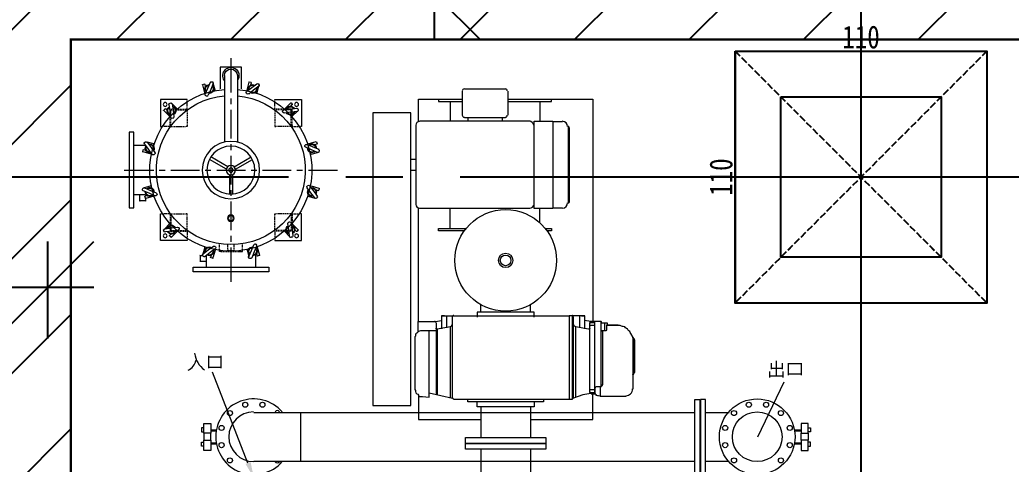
# Model space of a CAD drawing. Extents: x -18489 to 195597, y -1599 to 112111.
# Drawn here: x -15485.4 to -15052.6, y 7457.1 to 7651.1 of the extents above; entities that cross this region are included whole.
import ezdxf

# ---------------------------------------------------------------- set-up
doc = ezdxf.new("R2010")
doc.units = 0
doc.header["$LTSCALE"] = 100
doc.linetypes.add('X-CUB3-L10$0$COL-CEN-LIN', pattern=[3.25, 2.5, -0.25, 0.25, -0.25])
doc.linetypes.add('X-CUB3-L10$0$HIDDEN', pattern=[0.4, 0.3, -0.1])
for name, color, linetype in [('188K-SM-03-F10-MECH-EQ-Y2257103$0$H-DIM', 55, 'Continuous'), ('188K-SM-03-F10-MECH-EQ-Y2257103$0$Micron CUP L10 CDA EQU$0$M MOVE-IN AREA', 8, 'Continuous'), ('188K-SM-03-F10-MECH-EQ-Y2257103$0$Micron CUP L10 CDA EQU$0$M-PHASE1 AREA', 252, 'Continuous'), ('X-CUB3-L10$0$CCL', 8, 'X-CUB3-L10$0$COL-CEN-LIN'), ('X-CUB3-L10$0$COL', 8, 'Continuous'), ('X-CUB3-L10$0$COL-S', 8, 'Continuous')]:
    doc.layers.add(name, color=color, linetype=linetype)
doc.styles.add('188K-SM-03-F10-MECH-EQ-Y2257103$0$H-ST', font='ROMANS.shx', dxfattribs={"bigfont": 'chineset.shx'})
doc.styles.add('X-CUB3-L10$0$DIM', font='', dxfattribs={"width": 0.8})
doc.styles.get('X-CUB3-L10$0$DIM').set_extended_font_data('MingLiU')
doc.dimstyles.new('188K-SM-03-F10-MECH-EQ-Y2257103$0$H-DIM-1-400', dxfattribs={"dimscale": 400, "dimtxt": 1, "dimasz": 1, "dimexe": 0.5, "dimexo": 0.5, "dimgap": 0.5, "dimtad": 1, "dimdec": 0, "dimdsep": 46, "dimtxsty": '188K-SM-03-F10-MECH-EQ-Y2257103$0$H-ST', "dimblk1": '188K-SM-03-F10-MECH-EQ-Y2257103$0$_Oblique', "dimblk2": '188K-SM-03-F10-MECH-EQ-Y2257103$0$_Oblique', "dimsah": 1, "dimcen": 0.09, "dimdle": 0.5, "dimclrd": 256, "dimclre": 256, "dimclrt": 256, "dimadec": 0, "dimazin": 0, "dimtfac": 1, "dimtdec": 0, "dimtmove": 2, "dimatfit": 0, "dimfxl": 0.5, "dimtolj": 1, "dimtzin": 0, "dimlwd": -1, "dimlwe": -1, "dimarcsym": 0})
doc.dimstyles.new('X-CUB3-L10$0$JJP_005_defpoint', dxfattribs={"dimtxt": 20, "dimasz": 0.5, "dimexe": 0.5, "dimexo": 0.5, "dimgap": 0.5, "dimtad": 1, "dimdsep": 46, "dimtxsty": 'X-CUB3-L10$0$DIM', "dimblk": 'X-CUB3-L10$0$_None', "dimcen": 10, "dimclrd": 256, "dimclre": 256, "dimclrt": 256, "dimadec": 0, "dimazin": 0, "dimtfac": 1, "dimtix": 1, "dimtmove": 2, "dimatfit": 3, "dimldrblk": 'X-CUB3-L10$0$_None', "dimfxl": 0.5, "dimtolj": 1, "dimtzin": 0, "dimarcsym": 0})

# ---------------------------------------------------------------- blocks, each defined once
blk = doc.blocks.new('*D439')
at = {"layer": 'DefPoints', "lineweight": -2, "transparency": 16777216}
blk.add_line((0, 0), (110, 0), dxfattribs=at)
at = {"layer": 'DefPoints', "color": 0, "transparency": 16777216}
for p in [(0, 0), (110, 0), (110, 0)]:
    blk.add_point(p, dxfattribs=at)
at = {"layer": 'DefPoints', "transparency": 16777216, "insert": (55, 6.07), "char_height": 10, "attachment_point": 5, "style": 'X-CUB3-L10$0$DIM'}
blk.add_mtext('\\A1;110', dxfattribs=at)
blk = doc.blocks.new('X-CUB3-L10$0$_None')
blk = doc.blocks.new('*D440')
at = {"layer": 'DefPoints', "lineweight": -2, "transparency": 16777216}
blk.add_line((0, 0), (0, -110), dxfattribs=at)
at = {"layer": 'DefPoints', "color": 0, "transparency": 16777216}
for p in [(0, 0), (0, -110), (0, -110)]:
    blk.add_point(p, dxfattribs=at)
at = {"layer": 'DefPoints', "transparency": 16777216, "insert": (-6.07, -55), "char_height": 10, "attachment_point": 5, "rotation": 90, "style": 'X-CUB3-L10$0$DIM'}
blk.add_mtext('\\A1;110', dxfattribs=at)
blk = doc.blocks.new('188K-SM-03-F10-MECH-EQ-Y2257103$0$矽品二林中科一期-設備-空調$0$ZIN280AH(OD1400TL2135) 外型圖-Model')
at = {"color": 0, "lineweight": 13}
for points in [[(3022, 9497), (3022, 9391.6)], [(3032.1, 9507.2), (3210.5, 9507.2)], [(3220.6, 9497), (3220.6, 9391.6)], [(2831.5, 9363.3), (2831.5, 9462.6), (3022, 9462.6)], [(2918.6, 9462.6), (2918.6, 9452.4), (3022, 9452.4)], [(2969.3, 9452.4), (2969.3, 9365.3)], [(3220.6, 9452.4), (3411.1, 9452.4), (3411.1, 9462.6)], [(3220.6, 9462.6), (3591.5, 9462.6), (3591.5, 8491.7)], [(3360.5, 9452.4), (3360.5, 9365.3)], [(3317.9, 9365.3), (2835.5, 9365.3)], [(3032.1, 9381.5), (3210.5, 9381.5)], [(3046.3, 9381.5), (3046.3, 9365.3)], [(3196.3, 9381.5), (3196.3, 9365.3)], [(3459.8, 9363.3), (3417.2, 9363.3)], [(3486.1, 9341), (3484.1, 9341), (3484.1, 9010.6)], [(3488.2, 9338.9), (3488.2, 9010.6)], [(2819.3, 9199.1), (2797, 9199.1)], [(2819.3, 9150.4), (2797, 9150.4)], [(3486.1, 9008.6), (3484.1, 9008.6)], [(2831.5, 8491.7), (2831.5, 8986.3)], [(3315.9, 8984.2), (2835.5, 8984.2)], [(2969.3, 8897.1), (2969.3, 8984.2)], [(3360.5, 8923.4), (3360.5, 8984.2)], [(3459.8, 8986.3), (3417.2, 8986.3)], [(3032.1, 8887), (2918.6, 8887), (2918.6, 8897.1), (3040.2, 8897.1)], [(3384.8, 8897.1), (3411.1, 8897.1), (3411.1, 8887), (3392.9, 8887)], [(3336.2, 8510), (3336.2, 8532.3), (3086.9, 8532.3), (3086.9, 8510)], [(3103.1, 8532.3), (3103.1, 8562.7)], [(3319.9, 8532.3), (3319.9, 8562.7)], [(2908.5, 8451.2), (2845.7, 8451.2), (2839.6, 8451.2), (2835.5, 8449.2), (2831.5, 8447.1), (2827.4, 8445.1), (2823.4, 8441.1), (2819.3, 8437), (2817.3, 8432.9), (2817.3, 8426.9), (2815.3, 8424.8), (2815.3, 8420.8), (2815.3, 8197.8), (2815.3, 8195.8), (2815.3, 8193.8), (2817.3, 8189.7), (2817.3, 8185.7), (2819.3, 8179.6), (2823.4, 8175.5), (2827.4, 8173.5), (2831.5, 8169.5), (2831.5, 8167.4), (2831.5, 8165.4), (2833.5, 8165.4), (2835.5, 8165.4), (2835.5, 8163.4), (2837.6, 8163.4), (2839.6, 8163.4), (2843.6, 8163.4), (2845.7, 8163.4), (2847.7, 8163.4), (2878.1, 8161.3), (2878.1, 8175.5), (2878.1, 8179.6), (2979.4, 8157.3), (2979.4, 8512)], [(2829.4, 8445.1), (2829.4, 8491.7), (2847.7, 8491.7), (2874, 8491.7), (2888.2, 8491.7), (2902.4, 8491.7)], [(2904.4, 8491.7), (2930.8, 8495.8), (2930.8, 8459.3)], [(2908.5, 8485.6), (2908.5, 8481.6), (2908.5, 8465.4)], [(2945, 8516), (2930.8, 8516), (2953.1, 8516), (2953.1, 8463.3)], [(2930.8, 8516), (2930.8, 8495.8)], [(2953.1, 8516), (2985.5, 8516), (3032.1, 8516), (3488.2, 8516), (3488.2, 8151.2), (3032.1, 8151.2), (2985.5, 8151.2)], [(3542.9, 8516), (3557.1, 8516), (3534.8, 8516), (3502.4, 8516), (3502.4, 8151.2), (3488.2, 8151.2)], [(3502.4, 8516), (3488.2, 8516)], [(3583.4, 8177.6), (3549, 8171.5), (3508.4, 8157.3), (3508.4, 8512)], [(3534.8, 8463.3), (3534.8, 8516)], [(3583.4, 8491.7), (3555.1, 8495.8), (3555.1, 8459.3)], [(3557.1, 8495.8), (3557.1, 8516)], [(3585.5, 8179.6), (3585.5, 8175.5), (3599.6, 8175.5), (3599.6, 8179.6), (3585.5, 8179.6), (3583.4, 8179.6), (3581.4, 8179.6), (3581.4, 8181.6), (3579.4, 8183.6), (3579.4, 8185.7), (3579.4, 8465.4), (3579.4, 8481.6), (3579.4, 8483.6), (3581.4, 8485.6), (3581.4, 8487.7), (3583.4, 8487.7), (3585.5, 8487.7), (3599.6, 8487.7), (3599.6, 8491.7), (3585.5, 8491.7), (3585.5, 8487.7)], [(3579.4, 8481.6), (3579.4, 8485.6)], [(3630, 8485.6), (3644.2, 8485.6), (3654.4, 8485.6), (3654.4, 8475.5)], [(3644.2, 8451.2), (3644.2, 8485.6)], [(2878.1, 8179.6), (2878.1, 8451.2)], [(2908.5, 8471.5), (2908.5, 8173.5)], [(2971.3, 8159.3), (2971.3, 8467.4), (2912.5, 8457.3), (2912.5, 8171.5)], [(3599.6, 8473.5), (3585.5, 8473.5), (3583.4, 8473.5), (3581.4, 8473.5), (3579.4, 8471.5)], [(3628, 8451.2), (3632.1, 8451.2), (3634.1, 8451.2), (3634.1, 8445.1), (3634.1, 8216.1), (3632.1, 8212), (3632.1, 8210), (3630, 8208), (3628, 8205.9), (3628, 8208)], [(3769.9, 8268.8), (3767.9, 8268.8), (3767.9, 8266.7), (3767.9, 8410.6), (3767.9, 8266.7), (3767.9, 8420.8), (3767.9, 8266.7), (3767.9, 8420.8), (3767.9, 8266.7), (3767.9, 8420.8), (3757.7, 8439), (3755.7, 8443.1), (3753.7, 8447.1), (3749.6, 8451.2), (3745.6, 8455.2), (3743.5, 8459.3), (3739.5, 8461.3), (3735.4, 8463.3), (3731.4, 8467.4), (3725.3, 8469.4), (3721.3, 8469.4), (3717.2, 8471.5), (3711.1, 8473.5), (3707.1, 8473.5), (3703, 8473.5), (3703, 8475.5), (3654.4, 8475.5), (3652.3, 8475.5), (3652.3, 8473.5), (3652.3, 8455.2), (3652.3, 8453.2), (3650.3, 8453.2), (3650.3, 8451.2), (3648.3, 8451.2), (3644.2, 8451.2), (3642.2, 8451.2), (3632.1, 8451.2)], [(3703, 8473.5), (3652.3, 8473.5)], [(3767.9, 8394.4), (3767.9, 8266.7), (3767.9, 8414.7), (3767.9, 8412.7), (3767.9, 8266.7)], [(3769.9, 8410.6), (3769.9, 8418.8), (3771.9, 8418.8), (3771.9, 8410.6)], [(3776, 8268.8), (3776, 8410.6)], [(1915.3, 8287), (1915.3, 8291.1), (1915.3, 8315.4), (1915.3, 8341.7)], [(1915.3, 8337.7), (1939.7, 8337.7), (1964, 8337.7), (1966, 8337.7)], [(1968, 8341.7), (1968, 8315.4), (1968, 8291.1), (1968, 8287)], [(4394.2, 8252.6), (4394.2, 8270.8), (4394.2, 8295.1), (4394.2, 8319.4)], [(1966, 8291.1), (1941.7, 8291.1), (1917.4, 8291.1)], [(2085.6, 7873.5), (1931.6, 8270.8)], [(4365.8, 8246.5), (4365.8, 8248.5), (4365.8, 8272.8)], [(4371.9, 8283), (4371.9, 8285), (4371.9, 8309.3)], [(4371.9, 8287), (4398.2, 8287), (4418.5, 8287)], [(4418.5, 8309.3), (4418.5, 8285), (4418.5, 8283)], [(4422.5, 8272.8), (4422.5, 8248.5), (4422.5, 8246.5)], [(4446.9, 8256.6), (4446.9, 8260.7), (4446.9, 8285), (4446.9, 8309.3)], [(4446.9, 8307.3), (4473.2, 8307.3), (4497.5, 8307.3), (4499.6, 8307.3)], [(4501.6, 8309.3), (4501.6, 8285), (4501.6, 8260.7), (4501.6, 8256.6)], [(3767.9, 8195.8), (3767.9, 8199.9), (3767.9, 8256.6), (3767.9, 8262.7), (3767.9, 8266.7), (3767.9, 8268.8), (3769.9, 8268.8), (3776, 8268.8), (3769.9, 8268.8), (3769.9, 8260.7), (3771.9, 8260.7), (3771.9, 8268.8)], [(3769.9, 8268.8), (3769.9, 8268.8)], [(4426.6, 8226.2), (4311.1, 7987)], [(4422.5, 8252.6), (4416.5, 8252.6), (4390.1, 8252.6), (4365.8, 8252.6)], [(4499.6, 8260.7), (4475.2, 8260.7), (4448.9, 8260.7)], [(3579.4, 8195.8), (3581.4, 8193.8), (3583.4, 8193.8), (3585.5, 8193.8), (3599.6, 8193.8)], [(3579.4, 8181.6), (3579.4, 8185.7)], [(3624, 8205.9), (3624, 8208)], [(3628, 8205.9), (3624, 8205.9), (3624, 8199.9), (3624, 8165.4), (3737.5, 8165.4)], [(2831.5, 8169.5), (2831.5, 8064.1), (3103.1, 8064.1)], [(3376.7, 8151.2), (3376.7, 8141.1), (3046.3, 8141.1), (3046.3, 8151.2)], [(3336.2, 8141.1), (3336.2, 8118.8), (3086.9, 8118.8), (3086.9, 8141.1)], [(3319.9, 8064.1), (3591.5, 8064.1), (3591.5, 8175.5)], [(3605.7, 8173.5), (3605.7, 8171.5)], [(3103.1, 8118.8), (3103.1, 7985)], [(3319.9, 8118.8), (3319.9, 7985)], [(2112, 8094.5), (2316.7, 8094.5), (4037.4, 8094.5)], [(2316.7, 7879.6), (2316.7, 8094.5)], [(4084.1, 8094.5), (4187.4, 8094.5)], [(1893.1, 8027.6), (1882.9, 8027.6), (1882.9, 8009.3), (1893.1, 8009.3)], [(1893.1, 8003.3), (1893.1, 8045.8), (1923.5, 8045.8), (1923.5, 8003.3)], [(4532, 8003.3), (4532, 8045.8), (4501.6, 8045.8), (4501.6, 8003.3)], [(4532, 8027.6), (4542.1, 8027.6), (4542.1, 8009.3), (4532, 8009.3)], [(1923.5, 7972.9), (1923.5, 7928.3), (1893.1, 7928.3), (1893.1, 7972.9)], [(4501.6, 7972.9), (4501.6, 7928.3), (4532, 7928.3), (4532, 7972.9)], [(1893.1, 7946.5), (1882.9, 7946.5), (1882.9, 7964.7), (1893.1, 7964.7)], [(3386.8, 7956.6), (3036.2, 7956.6)], [(3386.8, 7956.6), (3386.8, 7934.3), (3036.2, 7934.3), (3036.2, 7956.6)], [(3103.1, 7934.3), (3103.1, 7751.9)], [(3319.9, 7934.3), (3319.9, 7751.9)], [(4532, 7946.5), (4542.1, 7946.5), (4542.1, 7964.7), (4532, 7964.7)], [(4037.4, 7879.6), (2112, 7879.6)], [(4187.4, 7879.6), (4084.1, 7879.6)]]:
    blk.add_lwpolyline(points, dxfattribs=at)
for points in [[(2797, 9401.8), (2630.8, 9401.8), (2630.8, 8124.9), (2797, 8124.9)], [(3336.2, 9365.3), (3417.2, 9365.3), (3417.2, 8984.2), (3336.2, 8984.2)], [(3601.7, 8175.5), (3601.7, 8197.8), (3601.7, 8201.9), (3603.7, 8203.9), (3603.7, 8205.9), (3605.7, 8205.9), (3607.7, 8208), (3624, 8208), (3628, 8208), (3628, 8491.7), (3599.6, 8491.7), (3599.6, 8175.5)], [(3767.9, 8412.7), (3767.9, 8410.6), (3769.9, 8410.6), (3776, 8410.6), (3769.9, 8410.6), (3767.9, 8410.6)], [(4059.7, 7822.9), (4037.4, 7822.9), (4037.4, 8151.2), (4059.7, 8151.2)], [(4061.8, 7822.9), (4084.1, 7822.9), (4084.1, 8151.2), (4061.8, 8151.2)], [(1923.5, 8017.4), (1949.8, 8017.4)], [(1923.5, 8013.4), (1947.8, 8013.4)], [(4501.6, 8017.4), (4475.2, 8017.4)], [(4501.6, 8013.4), (4475.2, 8013.4)], [(1923.5, 8003.3), (1893.1, 8003.3), (1893.1, 7972.9), (1923.5, 7972.9)], [(3036.2, 7985), (3386.8, 7985), (3386.8, 7958.7), (3036.2, 7958.7)], [(4501.6, 8003.3), (4532, 8003.3), (4532, 7972.9), (4501.6, 7972.9)], [(1923.5, 7960.7), (1947.8, 7960.7)], [(1949.8, 7956.6), (1923.5, 7956.6)], [(4501.6, 7960.7), (4475.2, 7960.7)], [(4475.2, 7956.6), (4501.6, 7956.6)]]:
    blk.add_lwpolyline(points, close=True, dxfattribs=at)
for points in [[(2834.8, 9365.2, 0.36473), (2819.3, 9349.1), (2819.3, 9000.5)], [(3579.4, 8462.3, -0.467466), (3573.3, 8457.3), (3516.5, 8467.4), (3516.5, 8159.3)]]:
    blk.add_lwpolyline(points, format="xyb", dxfattribs=at)
for centre, radius in [((3211.5, 8758.2), 221.9), ((3211.5, 8758.2), 31.4), ((3211.5, 8758.2), 23.3), ((2074.5, 8127.9), 11.1), ((2149.4, 8127.9), 11.1), ((4310, 7988.1), 165.2), ((4273.6, 8127.9), 11.1), ((4348.6, 8127.9), 11.1), ((2007.6, 8091.4), 11.1), ((4208.7, 8091.4), 11.1), ((4310, 7988.1), 108.4), ((4413.4, 8091.4), 11.1), ((1971.1, 8026.6), 11.1), ((4170.2, 8026.6), 11.1), ((4451.9, 8026.6), 11.1), ((1971.1, 7951.6), 11.1), ((4170.2, 7951.6), 11.1), ((4451.9, 7951.6), 11.1), ((2007.6, 7884.7), 11.1), ((4208.7, 7884.7), 11.1), ((4413.4, 7884.7), 11.1)]:
    blk.add_circle(centre, radius, dxfattribs=at)
for centre, radius, start, end in [((3031.1, 9498), 9.12, 89.9989, 180.0011), ((3209.5, 9498), 9.12, 0.0038, 90.0024), ((3031.1, 9392.6), 9.12, 179.9989, 270.0011), ((3209.5, 9392.6), 9.12, 269.9989, 0.0011), ((3314.9, 9346), 19.3, 9.6648, 90.0699), ((3458.8, 9342), 23.3, 0.0036, 90.0013), ((3485.1, 9339.9), 3.04, 359.9911, 90.0089), ((3458.8, 9009.6), 23.3, 270.0013, 359.9987), ((3485.1, 9011.6), 3.04, 269.9911, 0.0089), ((2836.5, 9003.5), 17.2, 185.5388, 264.053), ((3316.9, 9005.5), 19.3, 269.922, 350.3444), ((2901.4, 8486.7), 5.07, 359.9957, 90.0043), ((2984.5, 8513), 5.07, 89.9957, 180.0043), ((3501.3, 8513), 5.07, 359.9957, 90.0043), ((3584.4, 8486.7), 5.07, 89.9957, 180.0043), ((3627, 8488.7), 3.04, 359.9911, 90.0089), ((2911.5, 8462.3), 5.07, 180.0057, 280.2237), ((2968.3, 8478.5), 9.12, 280.2287, 0), ((3517.6, 8478.5), 9.12, 180, 259.7713), ((3768.9, 8421.8), 3.04, 179.9911, 270.0089), ((1798.8, 8334.6), 61.8, 294.4889, 347.6507), ((1956.9, 8365), 104.4, 186.5753, 234.585), ((3768.9, 8259.7), 3.04, 89.9969, 180.0031), ((3584.4, 8182.6), 5.07, 179.9992, 270.0008), ((3736.5, 8196.8), 29.4, 269.9997, 0.0003), ((2110.9, 7988.1), 165.2, 40.946, 319.0318), ((2984.5, 8158.3), 5.07, 179.9992, 270.0008), ((3501.3, 8158.3), 5.07, 269.9992, 0.0008), ((3600.7, 8174.5), 3.04, 359.9983, 90.0109), ((3620.9, 8198.8), 31.4, 237.2987, 272.2651), ((2110.9, 7988.1), 108.4, 90, 270), ((2214.3, 8091.4), 11.1, 29.3619, 150.6422), ((2214.3, 7884.7), 11.1, 209.356, 330.644)]:
    blk.add_arc(centre, radius, start, end, dxfattribs=at)
at = {"color": 0}
blk.add_solid([(2097.8, 7877.6), (2112, 7808.7), (2075.5, 7869.5)], dxfattribs=at)
blk = doc.blocks.new('188K-SM-03-F10-MECH-EQ-Y2257103$0$A$C9b321b2a')
at = {"color": 0, "lineweight": 13}
for points in [[(0, 338), (0, 465.7)], [(-124.1, 372.2), (-124.1, 372.2)], [(-123.2, 374), (-123.2, 374)], [(-121.4, 375.8), (-122.3, 374)], [(-114.2, 337.1), (-122.3, 366.8)], [(-121.4, 365.9), (-98.9, 348.8), (-77.3, 332.6)], [(-68.3, 343.4), (-90.8, 360.5), (-113.3, 376.7)], [(-86.3, 371.3), (-89, 381.2)], [(-80, 384.8), (-88.1, 383)], [(69.2, 349.7), (77.3, 378.5)], [(78.2, 346.1), (70.1, 347.9)], [(77.3, 377.6), (88.1, 351.5), (99.8, 326.3)], [(79.1, 383.9), (79.1, 383.9)], [(80, 384.8), (80, 384.8)], [(82.7, 385.7), (80.9, 384.8)], [(112.4, 331.7), (101.6, 356.9), (90.8, 383)], [(114.2, 337.1), (124.1, 372.2)], [(-303, 191.5), (-307.5, 191.5), (-307.5, 307.5), (-191.5, 307.5), (-191.5, 303)], [(-69.2, 333.5), (-67.4, 335.3)], [(0, 287.7), (0, 312.8)], [(107, 322.7), (108.8, 323.6)], [(303, 191.5), (307.5, 191.5), (307.5, 307.5), (190.6, 307.5), (190.6, 303)], [(-293.1, 265.2), (-293.1, 262.5)], [(-293.1, 262.5), (-293.1, 262.5)], [(-293.1, 259.8), (-293.1, 260.7)], [(-261.6, 293.1), (-267.9, 287.7)], [(-260.7, 278.7), (-267.9, 285.9)], [(-264.3, 267), (-267, 267), (-267, 264.3)], [(-267, 261.6), (-267, 256.2)], [(-263.4, 259.8), (-263.4, 257.1)], [(-256.2, 267), (-261.6, 267)], [(-234.6, 267.9), (-260.7, 293.1)], [(-257.1, 263.4), (-259.8, 263.4)], [(-249, 263.4), (-254.4, 263.4)], [(-249, 267), (-253.5, 267)], [(-241.8, 267), (-246.3, 267)], [(-241.8, 263.4), (-246.3, 263.4)], [(-233.7, 267), (-239.1, 267)], [(-233.7, 263.4), (-239.1, 263.4)], [(-226.5, 263.4), (-231.9, 263.4)], [(-226.5, 267), (-231, 267)], [(-218.5, 267), (-223.8, 267)], [(-219.4, 263.4), (-223.8, 263.4)], [(-211.3, 267), (-216.7, 267)], [(-211.3, 263.4), (-216.7, 263.4)], [(-204.1, 263.4), (-209.5, 263.4)], [(-204.1, 267), (-208.6, 267)], [(-196, 267), (-201.4, 267)], [(-196.9, 263.4), (-201.4, 263.4)], [(-194.2, 267), (-191.5, 267), (-191.5, 263.4), (-194.2, 263.4)], [(-191.5, 295.8), (-191.5, 301.2)], [(-191.5, 288.6), (-191.5, 293.1)], [(-191.5, 280.5), (-191.5, 285.9)], [(-191.5, 273.3), (-191.5, 278.7)], [(-191.5, 267), (-191.5, 270.6)], [(-191.5, 263.4), (-191.5, 258.9)], [(0, 137.5), (0, 262.5)], [(190.6, 295.8), (190.6, 301.2)], [(190.6, 288.6), (190.6, 293.1)], [(190.6, 280.5), (190.6, 285.9)], [(190.6, 273.3), (190.6, 278.7)], [(190.6, 267), (190.6, 270.6)], [(194.2, 267), (190.6, 267), (190.6, 263.4), (194.2, 263.4)], [(190.6, 263.4), (190.6, 258.9)], [(196, 267), (201.4, 267)], [(196.9, 263.4), (201.4, 263.4)], [(204.1, 267), (208.6, 267)], [(204.1, 263.4), (209.5, 263.4)], [(211.3, 267), (216.7, 267)], [(211.3, 263.4), (216.7, 263.4)], [(218.5, 267), (223.8, 267)], [(219.4, 263.4), (223.8, 263.4)], [(226.5, 267), (231, 267)], [(226.5, 263.4), (231.9, 263.4)], [(233.7, 267), (239.1, 267)], [(233.7, 263.4), (239.1, 263.4)], [(234.6, 267.9), (256.2, 289.5)], [(240, 260.7), (234.6, 266.1)], [(240.9, 267), (246.3, 267)], [(241.8, 263.4), (246.3, 263.4)], [(256.2, 288.6), (252.6, 260.7), (249, 232.8)], [(249, 267), (253.5, 267)], [(249, 263.4), (254.4, 263.4)], [(256.2, 267), (261.6, 267)], [(256.2, 263.4), (259.8, 263.4)], [(259.8, 293.1), (259.8, 293.1)], [(261.6, 293.1), (261.6, 293.1)], [(264.3, 293.1), (262.5, 293.1)], [(263.4, 231), (266.1, 258.9), (269.7, 286.8)], [(263.4, 267), (266.1, 267), (266.1, 264.3)], [(263.4, 259.8), (263.4, 257.1)], [(266.1, 261.6), (266.1, 256.2)], [(267.9, 234.6), (293.1, 260.7)], [(278.7, 260.7), (285.9, 267.9)], [(293.1, 262.5), (287.7, 267.9)], [(-267.9, 234.6), (-289.5, 256.2)], [(-267, 254.4), (-267, 249)], [(-267, 246.3), (-267, 241.8)], [(-267, 239.1), (-267, 233.7)], [(-267, 231), (-267, 226.5)], [(-267, 223.8), (-267, 219.4)], [(-267, 216.7), (-267, 211.3)], [(-260.7, 240.9), (-266.1, 234.6)], [(-263.4, 254.4), (-263.4, 249)], [(-263.4, 246.3), (-263.4, 241.8)], [(-263.4, 239.1), (-263.4, 234.6)], [(-263.4, 231.9), (-263.4, 226.5)], [(-263.4, 223.8), (-263.4, 219.4)], [(-263.4, 216.7), (-263.4, 212.2)], [(-191.5, 256.2), (-191.5, 250.8)], [(-191.5, 248.1), (-191.5, 243.6)], [(-191.5, 240.9), (-191.5, 236.4)], [(-191.5, 233.7), (-191.5, 228.3)], [(-191.5, 225.6), (-191.5, 221.2)], [(-191.5, 218.5), (-191.5, 213.1)], [(190.6, 256.2), (190.6, 250.8)], [(190.6, 248.1), (190.6, 243.6)], [(190.6, 240.9), (190.6, 236.4)], [(190.6, 233.7), (190.6, 228.3)], [(190.6, 225.6), (190.6, 221.2)], [(190.6, 218.5), (190.6, 213.1)], [(263.4, 254.4), (263.4, 249)], [(263.4, 246.3), (263.4, 241.8)], [(263.4, 239.1), (263.4, 234.6)], [(263.4, 231.9), (263.4, 226.5)], [(263.4, 223.8), (263.4, 219.4)], [(263.4, 216.7), (263.4, 212.2)], [(266.1, 254.4), (266.1, 249)], [(266.1, 246.3), (266.1, 241.8)], [(266.1, 239.1), (266.1, 233.7)], [(266.1, 231), (266.1, 226.5)], [(266.1, 223.8), (266.1, 219.4)], [(266.1, 216.7), (266.1, 211.3)], [(-295.8, 191.5), (-300.3, 191.5)], [(-288.6, 191.5), (-293.1, 191.5)], [(-280.5, 191.5), (-285.9, 191.5)], [(-273.3, 191.5), (-277.8, 191.5)], [(-267, 191.5), (-270.6, 191.5)], [(-267, 208.6), (-267, 204.1)], [(-267, 201.4), (-267, 196.9)], [(-267, 194.2), (-267, 191.5), (-263.4, 191.5), (-258, 191.5)], [(-263.4, 209.5), (-263.4, 204.1)], [(-263.4, 201.4), (-263.4, 196.9)], [(-263.4, 194.2), (-263.4, 191.5)], [(-256.2, 191.5), (-250.8, 191.5)], [(-248.1, 191.5), (-243.6, 191.5)], [(-240.9, 191.5), (-235.5, 191.5)], [(-233.7, 191.5), (-228.3, 191.5)], [(-225.6, 191.5), (-221.2, 191.5)], [(-218.5, 191.5), (-213.1, 191.5)], [(-211.3, 191.5), (-205.9, 191.5)], [(-203.2, 191.5), (-198.7, 191.5)], [(-196, 191.5), (-191.5, 191.5), (-191.5, 196)], [(-191.5, 211.3), (-191.5, 205.9)], [(-191.5, 203.2), (-191.5, 198.7)], [(190.6, 211.3), (190.6, 205.9)], [(190.6, 203.2), (190.6, 198.7)], [(196, 191.5), (190.6, 191.5), (190.6, 196)], [(203.2, 191.5), (198.7, 191.5)], [(210.4, 191.5), (205.9, 191.5)], [(218.5, 191.5), (213.1, 191.5)], [(225.6, 191.5), (221.2, 191.5)], [(232.8, 191.5), (228.3, 191.5)], [(240.9, 191.5), (235.5, 191.5)], [(248.1, 191.5), (243.6, 191.5)], [(256.2, 191.5), (250.8, 191.5)], [(263.4, 191.5), (258, 191.5)], [(263.4, 209.5), (263.4, 204.1)], [(263.4, 201.4), (263.4, 196.9)], [(266.1, 194.2), (266.1, 191.5), (263.4, 191.5), (263.4, 194.2)], [(266.1, 208.6), (266.1, 204.1)], [(266.1, 201.4), (266.1, 196.9)], [(266.1, 191.5), (270.6, 191.5)], [(273.3, 191.5), (277.8, 191.5)], [(280.5, 191.5), (285.9, 191.5)], [(287.7, 191.5), (293.1, 191.5)], [(295.8, 191.5), (300.3, 191.5)], [(-423.4, 107.9), (-373.1, 107.9)], [(-331.7, 112.4), (-356.9, 101.6), (-383, 90.8)], [(-377.6, 78.2), (-351.5, 89), (-326.3, 99.8)], [(-373.1, 123.2), (-375.8, 115.1)], [(-365, 111.5), (-374.9, 114.2)], [(-322.7, 107), (-323.6, 109.7)], [(0, 88.1), (0, 112.4)], [(4.5, 19.8), (46.7, 94.4)], [(14.4, 13.5), (57.5, 88.1)], [(365.9, 121.4), (348.8, 98.9), (331.7, 77.3)], [(338, 105.2), (336.2, 113.3)], [(337.1, 114.2), (365.9, 122.3)], [(343.4, 68.3), (359.6, 90.8), (376.7, 113.3)], [(371.3, 86.3), (381.2, 89)], [(373.1, 123.2), (373.1, 123.2)], [(375.8, 121.4), (374, 123.2)], [(-385.7, 82.7), (-384.8, 80.9), (-384.8, 80)], [(-383.9, 79.1), (-383.9, 79.1)], [(-349.7, 70.1), (-378.5, 77.3)], [(-355.1, 46.7), (-355.1, 50.3), (-352.4, 50.3)], [(-355.1, 38.7), (-355.1, 44.1)], [(-350.6, 50.3), (-345.2, 50.3)], [(-342.5, 50.3), (-338, 50.3)], [(-335.3, 50.3), (-329.9, 50.3)], [(-328.1, 50.3), (-325.4, 50.3)], [(0, -62), (0, 62.9)], [(333.5, 69.2), (335.3, 67.4)], [(348.8, 70.1), (383.9, 79.1)], [(354.2, 46.7), (448.6, 46.7), (448.6, -46.7), (354.2, -46.7)], [(-338, 0), (-488.2, 0)], [(-355.1, 31.5), (-355.1, 36.9)], [(-355.1, 24.3), (-355.1, 28.8)], [(-355.1, 16.2), (-355.1, 21.6)], [(-355.1, 9), (-355.1, 13.5)], [(-355.1, 1.8), (-355.1, 6.3)], [(-350.6, 9), (-350.6, 14.4), (-346.1, 14.4)], [(-350.6, 1.8), (-350.6, 6.3)], [(-343.4, 14.4), (-338.9, 14.4)], [(-336.2, 14.4), (-330.8, 14.4)], [(-329, 14.4), (-324.5, 14.4)], [(-287.7, 0), (-312.8, 0)], [(-137.5, 0), (-262.5, 0)], [(-87.2, 0), (-112.4, 0)], [(-18.9, 6.3), (-105.2, 6.3)], [(62, 0), (-62.9, 0)], [(112.4, 0), (87.2, 0)], [(412.6, 28.8), (121.4, 28.8)], [(262.5, 0), (137.5, 0)], [(312.8, 0), (287.7, 0)], [(488.2, 0), (338, 0)], [(-355.1, -6.3), (-355.1, -0.9)], [(-355.1, -13.5), (-355.1, -9)], [(-355.1, -20.7), (-355.1, -16.2)], [(-355.1, -28.8), (-355.1, -23.4)], [(-355.1, -36), (-355.1, -31.5)], [(-355.1, -44.1), (-355.1, -38.7)], [(-350.6, -6.3), (-350.6, -0.9)], [(-350.6, -9), (-350.6, -13.5), (-346.1, -13.5)], [(-343.4, -13.5), (-338.9, -13.5)], [(-336.2, -13.5), (-330.8, -13.5)], [(-329, -13.5), (-324.5, -13.5)], [(-18.9, -6.3), (-105.2, -6.3)], [(4.5, -19.8), (46.7, -93.5)], [(14.4, -13.5), (57.5, -88.1)], [(412.6, -27.9), (121.4, -27.9)], [(-384.8, -80), (-383, -88.1)], [(-349.7, -69.2), (-383.9, -79.1)], [(-371.3, -86.3), (-381.2, -89)], [(-343.4, -68.3), (-360.5, -90.8), (-376.7, -113.3)], [(-365.9, -121.4), (-348.8, -98.9), (-332.6, -76.4)], [(-355.1, -45.8), (-355.1, -49.4), (-352.4, -49.4)], [(-350.6, -49.4), (-345.2, -49.4)], [(-342.5, -49.4), (-338, -49.4)], [(-335.3, -49.4), (-329.9, -49.4)], [(-333.5, -68.3), (-335.3, -67.4)], [(-328.1, -49.4), (-325.4, -49.4)], [(377.6, -77.3), (351.5, -88.1), (326.3, -99.8)], [(384.8, -80), (384.8, -80)], [(-373.1, -107.9), (-423.4, -107.9)], [(-398.3, -133.9), (-398.3, -107.9)], [(-375.8, -121.4), (-374, -122.3)], [(-373.1, -122.3), (-373.1, -123.2)], [(-373.1, -133.9), (-373.1, -125.9)], [(-371.3, -123.2), (-372.2, -123.2)], [(-337.1, -114.2), (-366.8, -122.3)], [(-338.9, -105.2), (-336.2, -113.3)], [(0, -112.4), (0, -87.2)], [(322.7, -107), (323.6, -108.8)], [(331.7, -112.4), (356.9, -101.6), (383, -89.9)], [(337.1, -114.2), (372.2, -123.2)], [(365, -110.6), (374.9, -113.3)], [(-374, -134.8), (-396.5, -134.8)], [(0, -262.5), (0, -137.5)], [(-303, -190.6), (-307.5, -190.6), (-307.5, -307.5), (-191.5, -307.5), (-191.5, -303)], [(-295.8, -190.6), (-300.3, -190.6)], [(-288.6, -190.6), (-293.1, -190.6)], [(-280.5, -190.6), (-285.9, -190.6)], [(-273.3, -190.6), (-277.8, -190.6)], [(-267, -190.6), (-270.6, -190.6)], [(-267, -193.3), (-267, -190.6), (-263.4, -190.6), (-258, -190.6)], [(-267, -201.4), (-267, -196)], [(-267, -208.6), (-267, -204.1)], [(-267, -215.8), (-267, -211.3)], [(-263.4, -194.2), (-263.4, -190.6)], [(-263.4, -201.4), (-263.4, -196.9)], [(-263.4, -208.6), (-263.4, -204.1)], [(-263.4, -216.7), (-263.4, -211.3)], [(-256.2, -190.6), (-250.8, -190.6)], [(-248.1, -190.6), (-243.6, -190.6)], [(-240.9, -190.6), (-235.5, -190.6)], [(-233.7, -190.6), (-228.3, -190.6)], [(-225.6, -190.6), (-221.2, -190.6)], [(-218.5, -190.6), (-213.1, -190.6)], [(-211.3, -190.6), (-205.9, -190.6)], [(-203.2, -190.6), (-198.7, -190.6)], [(-196, -190.6), (-191.5, -190.6), (-191.5, -196)], [(-191.5, -203.2), (-191.5, -197.8)], [(-191.5, -210.4), (-191.5, -205.9)], [(-191.5, -218.5), (-191.5, -213.1)], [(196, -190.6), (190.6, -190.6), (190.6, -196)], [(303, -190.6), (307.5, -190.6), (307.5, -307.5), (190.6, -307.5), (190.6, -303)], [(190.6, -203.2), (190.6, -197.8)], [(190.6, -210.4), (190.6, -205.9)], [(190.6, -218.5), (190.6, -213.1)], [(203.2, -190.6), (198.7, -190.6)], [(210.4, -190.6), (205.9, -190.6)], [(218.5, -190.6), (213.1, -190.6)], [(225.6, -190.6), (221.2, -190.6)], [(232.8, -190.6), (228.3, -190.6)], [(240.9, -190.6), (235.5, -190.6)], [(248.1, -190.6), (243.6, -190.6)], [(256.2, -190.6), (250.8, -190.6)], [(266.1, -193.3), (266.1, -190.6), (263.4, -190.6), (258, -190.6)], [(263.4, -194.2), (263.4, -190.6)], [(263.4, -201.4), (263.4, -196.9)], [(263.4, -208.6), (263.4, -204.1)], [(263.4, -216.7), (263.4, -211.3)], [(266.1, -190.6), (270.6, -190.6)], [(266.1, -201.4), (266.1, -196)], [(266.1, -208.6), (266.1, -204.1)], [(266.1, -215.8), (266.1, -211.3)], [(273.3, -190.6), (277.8, -190.6)], [(280.5, -190.6), (285.9, -190.6)], [(287.7, -190.6), (293.1, -190.6)], [(295.8, -190.6), (300.3, -190.6)], [(-267.9, -234.6), (-293.1, -259.8)], [(-263.4, -226.5), (-263.4, -231), (-266.1, -258.9), (-269.7, -285.9)], [(-267, -223.8), (-267, -218.5)], [(-267, -231), (-267, -226.5)], [(-267, -239.1), (-267, -233.7)], [(-267, -246.3), (-267, -240.9)], [(-267, -253.5), (-267, -249)], [(-267, -261.6), (-267, -256.2)], [(-263.4, -223.8), (-263.4, -219.4)], [(-263.4, -239.1), (-263.4, -233.7)], [(-263.4, -246.3), (-263.4, -241.8)], [(-263.4, -253.5), (-263.4, -249)], [(-263.4, -259.8), (-263.4, -256.2)], [(-254.4, -225.6), (-256.2, -225.6)], [(-191.5, -225.6), (-191.5, -220.3)], [(-191.5, -232.8), (-191.5, -228.3)], [(-191.5, -240.9), (-191.5, -235.5)], [(-191.5, -248.1), (-191.5, -243.6)], [(-191.5, -255.3), (-191.5, -250.8)], [(-191.5, -262.5), (-191.5, -258)], [(190.6, -225.6), (190.6, -220.3)], [(190.6, -232.8), (190.6, -228.3)], [(190.6, -240.9), (190.6, -235.5)], [(190.6, -248.1), (190.6, -243.6)], [(190.6, -255.3), (190.6, -250.8)], [(190.6, -262.5), (190.6, -258)], [(226.5, -254.4), (225.6, -256.2)], [(287.7, -256.2), (260.7, -252.6), (232.8, -249)], [(260.7, -240), (266.1, -234.6)], [(263.4, -223.8), (263.4, -219.4)], [(263.4, -231), (263.4, -226.5)], [(263.4, -239.1), (263.4, -233.7)], [(263.4, -246.3), (263.4, -241.8)], [(263.4, -253.5), (263.4, -249)], [(263.4, -259.8), (263.4, -256.2)], [(266.1, -223.8), (266.1, -218.5)], [(266.1, -231), (266.1, -226.5)], [(266.1, -239.1), (266.1, -233.7)], [(266.1, -246.3), (266.1, -240.9)], [(266.1, -253.5), (266.1, -249)], [(266.1, -261.6), (266.1, -256.2)], [(267.9, -234.6), (288.6, -256.2)], [(-293.1, -261.6), (-287.7, -267.9)], [(-278.7, -260.7), (-285.9, -267.9)], [(-264.3, -266.1), (-267, -266.1), (-267, -263.4)], [(-256.2, -266.1), (-261.6, -266.1)], [(-259.8, -293.1), (-260.7, -293.1)], [(-257.1, -262.5), (-259.8, -262.5)], [(-234.6, -267.9), (-256.2, -288.6)], [(-249, -262.5), (-254.4, -262.5)], [(-249, -266.1), (-253.5, -266.1)], [(-241.8, -262.5), (-246.3, -262.5)], [(-241.8, -266.1), (-246.3, -266.1)], [(-240, -260.7), (-234.6, -266.1)], [(-233.7, -262.5), (-239.1, -262.5)], [(-233.7, -266.1), (-239.1, -266.1)], [(-226.5, -262.5), (-231.9, -262.5)], [(-226.5, -266.1), (-231, -266.1)], [(-219.4, -262.5), (-223.8, -262.5)], [(-218.5, -266.1), (-223.8, -266.1)], [(-211.3, -262.5), (-216.7, -262.5)], [(-211.3, -266.1), (-216.7, -266.1)], [(-204.1, -262.5), (-209.5, -262.5)], [(-204.1, -266.1), (-208.6, -266.1)], [(-196.9, -262.5), (-201.4, -262.5)], [(-196, -266.1), (-201.4, -266.1)], [(-194.2, -266.1), (-191.5, -266.1), (-191.5, -262.5), (-194.2, -262.5)], [(-191.5, -266.1), (-191.5, -270.6)], [(-191.5, -273.3), (-191.5, -277.8)], [(-191.5, -280.5), (-191.5, -285.9)], [(-191.5, -287.7), (-191.5, -293.1)], [(-191.5, -295.8), (-191.5, -300.3)], [(0, -312.8), (0, -287.7)], [(194.2, -266.1), (190.6, -266.1), (190.6, -262.5), (194.2, -262.5)], [(190.6, -266.1), (190.6, -270.6)], [(190.6, -273.3), (190.6, -277.8)], [(190.6, -280.5), (190.6, -285.9)], [(190.6, -287.7), (190.6, -293.1)], [(190.6, -295.8), (190.6, -300.3)], [(196, -266.1), (201.4, -266.1)], [(196.9, -262.5), (201.4, -262.5)], [(204.1, -262.5), (209.5, -262.5)], [(204.1, -266.1), (208.6, -266.1)], [(211.3, -262.5), (216.7, -262.5)], [(211.3, -266.1), (216.7, -266.1)], [(218.5, -266.1), (223.8, -266.1)], [(219.4, -262.5), (223.8, -262.5)], [(226.5, -262.5), (231.9, -262.5)], [(226.5, -266.1), (231, -266.1)], [(231, -262.5), (258.9, -266.1), (285.9, -269.7)], [(233.7, -262.5), (239.1, -262.5)], [(233.7, -266.1), (239.1, -266.1)], [(234.6, -267.9), (259.8, -293.1)], [(240.9, -266.1), (246.3, -266.1)], [(241.8, -262.5), (246.3, -262.5)], [(249, -262.5), (254.4, -262.5)], [(249, -266.1), (253.5, -266.1)], [(256.2, -262.5), (259.8, -262.5)], [(256.2, -266.1), (261.6, -266.1)], [(260.7, -278.7), (267.9, -285.9)], [(261.6, -293.1), (267.9, -287.7)], [(263.4, -266.1), (266.1, -266.1), (266.1, -263.4)], [(293.1, -259.8), (293.1, -259.8)], [(293.1, -261.6), (293.1, -261.6)], [(293.1, -264.3), (293.1, -262.5)], [(-112.4, -331.7), (-101.6, -356.9), (-90.8, -383)], [(-107, -322.7), (-109.7, -323.6)], [(-77.3, -377.6), (-89, -351.5), (-99.8, -326.3)], [(-78.2, -346.1), (-70.1, -347.9)], [(0, -465.7), (0, -337.1)], [(68.3, -333.5), (67.4, -335.3)], [(68.3, -343.4), (90.8, -359.6), (113.3, -376.7)], [(121.4, -365.9), (98.9, -348.8), (76.4, -331.7)], [(105.2, -338), (113.3, -336.2)], [(-134.8, -373.1), (-134.8, -396.5)], [(-133.9, -372.2), (-125.9, -372.2)], [(-123.2, -373.1), (-115.1, -375.8)], [(-111.5, -365), (-113.3, -374.9)], [(-107.9, -373.1), (-107.9, -423.4)], [(-82.7, -385.7), (-80.9, -384.8)], [(-80, -384.8), (-80, -384.8)], [(-79.1, -383.9), (-79.1, -383.9)], [(-69.2, -348.8), (-77.3, -378.5)], [(69.2, -348.8), (79.1, -383.9)], [(107.9, -423.4), (107.9, -373.1)], [(123.2, -371.3), (124.1, -372.2)], [(123.2, -373.1), (123.2, -373.1)], [(-133.9, -397.4), (-107.9, -397.4)]]:
    blk.add_lwpolyline(points, dxfattribs=at)
for points in [[(-69.2, 349.7), (-79.1, 383.9, 0.414151), (-80.8, 384.7)], [(123.2, 374), (115.1, 375.8, 0.414152), (113.3, 374.9), (110.6, 365)], [(-105.2, 338.9), (-113.3, 336.2, -0.414195), (-115, 337.2)], [(-231, 263.4), (-258.9, 267), (-286.8, 269.7, 0.414216), (-293, 264.6)], [(-287.7, 256.2), (-260.7, 252.6), (-232.8, 249, 0.414181), (-226.5, 254.4), (-225.6, 257.1)], [(254.4, 226.5), (256.2, 225.6, 0.414186), (262.5, 230.8)], [(-337.1, 114.2), (-372.2, 124.1, 0.414278), (-373.9, 123.1)], [(373, 123.1, 0.414151), (371.3, 124.1), (372.2, 124.1)], [(383.8, 78.3, 0.414152), (384.8, 80), (383, 88.1)], [(-346.1, 78.2), (-347.9, 70.1, -0.414137), (-349.6, 69.3)], [(347.1, -70.2, -0.414176), (348.8, -69.2), (378.5, -77.3)], [(385.7, -82.7), (384.8, -80.9, 0.414276), (383.9, -79.1), (383.9, -78.2)], [(371.4, -124, 0.414257), (373.1, -123.2), (375.8, -115.1)], [(-262.8, -293, 0.414173), (-256.2, -287.7), (-252.6, -259.8), (-249, -232.8)], [(-270.6, -286.5, 0.414184), (-265.2, -293.1), (-262.5, -293.1), (-261.6, -293.1)], [(-114.2, -337.1), (-124.1, -372.2, 0.414278), (-123.1, -373.9)], [(112.5, -336.3, -0.414174), (114.2, -337.1), (122.3, -365.9)], [(80, -384.8), (88.1, -383, 0.414278), (89, -381.2), (86.3, -371.3)], [(121.4, -375.8), (122.3, -374, 0.414278), (123.1, -372.3)]]:
    blk.add_lwpolyline(points, format="xyb", dxfattribs=at)
for points in [[(-445, -165.4), (-423.4, -165.4), (-423.4, 165.4), (-445, 165.4)], [(347.9, -70.1), (346.1, -77.3)], [(-165.4, -445), (-165.4, -423.4), (165.4, -423.4), (165.4, -445)]]:
    blk.add_lwpolyline(points, close=True, dxfattribs=at)
for centre, radius in [((-287.2, 286.3), 8.54), ((286.3, 286.3), 8.54), ((-0.4, -0.4), 125.4), ((-0.4, -0.4), 104.7), ((-209.9, -0.4), 14.8), ((-209.9, -0.4), 11.2), ((-0.4, -0.4), 20.2), ((-0.4, -0.4), 9.44), ((-287.2, -287.2), 8.54), ((286.3, -287.2), 8.54)]:
    blk.add_circle(centre, radius, dxfattribs=at)
for centre, radius, start, end in [((-0.4, -0.4), 353.8, 4.5703, 355.4242), ((-118.2, 369.9), 5.84, 143.0647, 233.0637), ((-122.7, 371.7), 1.35, 105.0036, 194.9912), ((-117.3, 371.7), 5.84, 53.0647, 143.0637), ((-95.7, 353.8), 19.3, 164.3884, 301.7393), ((-95.7, 353.8), 16.6, 167.5083, 298.6194), ((-95.7, 353.8), 19.3, 344.3889, 121.7454), ((-95.7, 353.8), 16.6, 347.5071, 118.6246), ((-88.6, 381.6), 1.35, 105.0036, 194.9912), ((70.6, 348.4), 1.35, 165.0086, 254.9966), ((94.8, 353.8), 19.3, 134.3899, 271.7358), ((82.3, 378.9), 5.84, 113.0684, 203.0626), ((94.8, 353.8), 16.6, 137.51, 268.6208), ((79.6, 383.4), 1.35, 75.0086, 164.9966), ((85, 379.8), 5.84, 23.0684, 113.0626), ((94.8, 353.8), 19.3, 314.3895, 91.7425), ((94.8, 353.8), 16.6, 317.51, 88.6208), ((121.8, 371.7), 1.35, 345.0088, 74.9964), ((-0.4, -0.4), 325, 4.9769, 355.0177), ((-74.2, 336.7), 5.84, 233.0657, 323.0577), ((-72.4, 338.5), 5.84, 323.0647, 53.0637), ((104.7, 327.7), 5.84, 203.066, 293.0599), ((106.5, 328.6), 5.84, 293.0684, 23.0626), ((-292.6, 261.2), 1.35, 134.9859, 225.0141), ((-288.1, 261.2), 5.84, 173.0697, 263.0674), ((-260.3, 259.4), 19.3, 14.3905, 151.7427), ((-260.3, 259.4), 16.6, 17.5124, 148.6244), ((-267.4, 286.3), 1.35, 134.9859, 225.0141), ((-260.3, 259.4), 3.15, 89.9976, 180.0024), ((-262.1, 291.7), 1.35, 44.9859, 135.0141), ((-232.4, 256.7), 5.84, 353.0697, 83.0674), ((235.1, 266.6), 1.35, 134.9859, 225.0141), ((259.4, 259.4), 19.3, 104.3916, 241.7429), ((259.4, 259.4), 16.6, 107.5118, 238.6229), ((261.2, 287.2), 5.84, 83.0665, 173.0705), ((260.3, 291.7), 1.35, 44.9859, 135.0141), ((259.4, 259.4), 3.15, 359.9976, 90.0024), ((259.4, 259.4), 19.3, 284.3916, 61.7429), ((259.4, 259.4), 16.6, 287.5118, 58.6229), ((263.9, 286.3), 5.84, 353.0665, 83.0705), ((286.3, 266.6), 1.35, 44.9859, 135.0141), ((291.7, 261.2), 1.35, 314.9859, 45.0141), ((-260.3, 259.4), 19.3, 194.3914, 331.7373), ((-260.3, 259.4), 16.6, 197.5129, 328.6181), ((-267.4, 235.1), 1.35, 224.9877, 314.9994), ((254.9, 231.5), 5.84, 173.0665, 263.0705), ((-380.7, 85), 5.84, 113.0638, 203.0644), ((-375.3, 114.6), 1.35, 165.0007, 254.9933), ((-354.7, 94.8), 19.3, 44.3897, 181.7412), ((-354.7, 94.8), 16.6, 47.5105, 178.6224), ((-354.7, 94.8), 19.3, 224.3897, 1.7412), ((-354.7, 94.8), 16.6, 227.5104, 358.6151), ((-329.5, 106.5), 5.84, 23.0683, 113.0616), ((-328.6, 104.7), 5.84, 293.0638, 23.0644), ((353.8, 94.8), 19.3, 74.3889, 211.7454), ((336.7, 112.8), 1.35, 105.0036, 194.9912), ((353.8, 94.8), 16.6, 77.5071, 208.6246), ((353.8, 94.8), 19.3, 254.3889, 31.7454), ((353.8, 94.8), 16.6, 257.5071, 28.6246), ((369.9, 117.3), 5.84, 53.0647, 143.0637), ((371.7, 116.4), 5.84, 323.0647, 53.0637), ((380.7, 87.7), 1.35, 15.0036, 104.9912), ((-384.3, 79.6), 1.35, 165.0007, 254.9933), ((-379.8, 82.3), 5.84, 203.0644, 293.0604), ((336.7, 73.3), 5.84, 143.0647, 233.0637), ((338.5, 71.5), 5.84, 233.0657, 323.0577), ((412.2, -0.4), 35.5, 233.4483, 126.5517), ((412.2, -0.4), 28.3, 270, 90), ((-384.3, -80.5), 1.35, 104.9914, 195.0082), ((-354.7, -94.8), 19.3, 74.3885, 211.7451), ((-354.7, -94.8), 16.6, 77.5077, 208.625), ((-354.7, -94.8), 19.3, 254.3885, 31.7451), ((-339.4, -72.4), 5.84, 53.0612, 143.0681), ((-337.6, -73.3), 5.84, 323.0612, 53.0681), ((353.8, -94.8), 19.3, 44.3903, 181.7417), ((353.8, -94.8), 16.6, 47.5115, 178.6208), ((378.9, -83.2), 5.84, 23.0638, 113.0644), ((379.8, -85.9), 5.84, 293.0683, 23.0616), ((-382.5, -88.6), 1.35, 194.9912, 285.0084), ((-372.6, -116.4), 5.84, 143.0612, 233.0681), ((-370.8, -118.2), 5.84, 233.0629, 323.0544), ((-372.6, -122.7), 1.35, 194.9912, 285.0084), ((-354.7, -94.8), 16.6, 257.5077, 28.625), ((-338.5, -113.7), 1.35, 284.9912, 15.0084), ((327.7, -104.7), 5.84, 113.0683, 203.0616), ((328.6, -107.4), 5.84, 203.0643, 293.0616), ((336.7, -113.7), 1.35, 164.9996, 255.0121), ((353.8, -94.8), 19.3, 224.3903, 1.7417), ((353.8, -94.8), 16.6, 227.5105, 358.616), ((373.5, -114.6), 1.35, 344.9997, 75.0119), ((-396, -134.4), 1.35, 180.0028, 269.9972), ((-373.5, -134.4), 1.35, 270.0028, 359.9972), ((-260.3, -259.4), 19.3, 104.3897, 241.742), ((-260.3, -259.4), 16.6, 107.5117, 238.6244), ((-257.6, -232.4), 5.84, 83.0695, 173.0637), ((-260.3, -259.4), 19.3, 284.3897, 61.742), ((-260.3, -259.4), 16.6, 287.5117, 58.6244), ((-255.8, -232.4), 5.84, 353.0695, 83.0637), ((231.5, -257.6), 5.84, 173.0663, 263.0669), ((231.5, -254.9), 5.84, 83.0697, 173.0674), ((259.4, -259.4), 19.3, 14.3908, 151.7421), ((259.4, -259.4), 16.6, 17.511, 148.6229), ((266.6, -236), 1.35, 44.9859, 135.0141), ((286.3, -262.1), 5.84, 353.0663, 83.0669), ((-292.6, -261.2), 1.35, 134.9859, 225.0141), ((-287.2, -267.4), 1.35, 224.9859, 315.0141), ((-260.3, -260.3), 3.15, 179.9976, 270.0024), ((-262.1, -292.6), 1.35, 224.9859, 315.0141), ((-236, -267.4), 1.35, 314.9859, 45.0141), ((259.4, -259.4), 19.3, 194.3907, 331.7364), ((259.4, -259.4), 16.6, 197.5123, 328.6171), ((260.3, -292.6), 1.35, 224.9859, 315.0141), ((259.4, -260.3), 3.15, 270.001, 359.9909), ((266.6, -287.2), 1.35, 314.9859, 45.0141), ((286.3, -264.8), 5.84, 263.0695, 353.0627), ((291.7, -261.2), 1.35, 314.9859, 45.0141), ((-95.7, -354.7), 19.3, 134.3894, 271.7352), ((-107.4, -329.5), 5.84, 113.0683, 203.0616), ((-95.7, -354.7), 16.6, 137.5105, 268.6224), ((-105.6, -328.6), 5.84, 23.0638, 113.0644), ((-95.7, -354.7), 19.3, 314.3897, 91.7412), ((-95.7, -354.7), 16.6, 317.5105, 88.6224), ((71.5, -339.4), 5.84, 143.0633, 233.0661), ((73.3, -336.7), 5.84, 53.0627, 143.0658), ((94.8, -354.7), 19.3, 344.3879, 121.745), ((94.8, -354.7), 16.6, 347.5078, 118.6246), ((-134.4, -373.5), 1.35, 89.9969, 180.0031), ((-115.5, -374.4), 1.35, 254.996, 345.0045), ((-85.9, -380.7), 5.84, 203.0643, 293.0616), ((-83.2, -379.8), 5.84, 293.0683, 23.0616), ((-80.5, -384.3), 1.35, 254.996, 345.0045), ((-71.5, -349.3), 1.35, 344.9997, 75.0119), ((94.8, -354.7), 19.3, 164.3883, 301.7393), ((94.8, -354.7), 16.6, 167.508, 298.6174), ((79.6, -384.3), 1.35, 195.0026, 285.0035), ((116.4, -372.6), 5.84, 233.0623, 323.0549), ((117.3, -370.8), 5.84, 323.0633, 53.0661), ((-134.4, -396.9), 1.35, 179.9969, 270.0031)]:
    blk.add_arc(centre, radius, start, end, dxfattribs=at)
blk = doc.blocks.new('188K-SM-03-F10-MECH-EQ-Y2257103$0$_Oblique')
at = {"color": 0, "linetype": 'ByBlock', "lineweight": -2}
blk.add_line((-0.5, -0.5), (0.5, 0.5), dxfattribs=at)
blk = doc.blocks.new('*D554')
at = {"layer": '188K-SM-03-F10-MECH-EQ-Y2257103$0$H-DIM', "transparency": 16777216}
for p, q in [((-15304.5, 7942.46), (-15304.5, 7642.46)), ((-15288.61, 7922.46), (-15324.5, 7922.46)), ((-15288.61, 7662.46), (-15324.5, 7662.46))]:
    blk.add_line(p, q, dxfattribs=at)
at = {"layer": 'DefPoints', "color": 0, "transparency": 16777216}
for p in [(-15268.61, 7922.46), (-15304.5, 7662.46), (-15268.61, 7662.46)]:
    blk.add_point(p, dxfattribs=at)
at = {"layer": '188K-SM-03-F10-MECH-EQ-Y2257103$0$H-DIM', "transparency": 16777216, "xscale": 40, "yscale": 40, "zscale": 40}
for p, rotation in [((-15304.5, 7922.46), 90), ((-15304.5, 7662.46), 270)]:
    blk.add_blockref('188K-SM-03-F10-MECH-EQ-Y2257103$0$_Oblique', p, dxfattribs=dict(at, rotation=rotation))
at = {"layer": '188K-SM-03-F10-MECH-EQ-Y2257103$0$H-DIM', "transparency": 16777216, "insert": (-15344.5, 7792.46), "char_height": 40, "attachment_point": 5, "rotation": 90, "style": '188K-SM-03-F10-MECH-EQ-Y2257103$0$H-ST'}
blk.add_mtext('\\A1;260', dxfattribs=at)
blk = doc.blocks.new('*D555')
at = {"layer": '188K-SM-03-F10-MECH-EQ-Y2257103$0$H-DIM', "transparency": 16777216}
for p, q in [((-15853.15, 7511.94), (-15853.15, 7554.38)), ((-15473.15, 7511.94), (-15473.15, 7554.38)), ((-15873.15, 7534.38), (-15453.15, 7534.38))]:
    blk.add_line(p, q, dxfattribs=at)
at = {"layer": 'DefPoints', "color": 0, "transparency": 16777216}
for p in [(-15473.15, 7534.38), (-15853.15, 7491.94), (-15473.15, 7491.94)]:
    blk.add_point(p, dxfattribs=at)
at = {"layer": '188K-SM-03-F10-MECH-EQ-Y2257103$0$H-DIM', "transparency": 16777216, "xscale": 40, "yscale": 40, "zscale": 40, "rotation": 180}
blk.add_blockref('188K-SM-03-F10-MECH-EQ-Y2257103$0$_Oblique', (-15853.15, 7534.38), dxfattribs=at)
at = {"layer": '188K-SM-03-F10-MECH-EQ-Y2257103$0$H-DIM', "transparency": 16777216, "xscale": 40, "yscale": 40, "zscale": 40}
blk.add_blockref('188K-SM-03-F10-MECH-EQ-Y2257103$0$_Oblique', (-15473.15, 7534.38), dxfattribs=at)
at = {"layer": '188K-SM-03-F10-MECH-EQ-Y2257103$0$H-DIM', "transparency": 16777216, "insert": (-15663.15, 7574.38), "char_height": 40, "attachment_point": 5, "style": '188K-SM-03-F10-MECH-EQ-Y2257103$0$H-ST'}
blk.add_mtext('\\A1;380', dxfattribs=at)
blk = doc.blocks.new('*U438')
at = {"layer": 'DefPoints', "linetype": 'X-CUB3-L10$0$HIDDEN', "ltscale": 0.1}
for p, q in [((110, 0), (0, -110)), ((0, 0), (110, -110))]:
    blk.add_line(p, q, dxfattribs=at)
at = {"layer": 'X-CUB3-L10$0$COL', "ltscale": 0.1}
blk.add_lwpolyline([(0, 0), (110, 0), (110, -110), (0, -110)], close=True, dxfattribs=at)
at = {"layer": 'DefPoints'}
dim = blk.add_linear_dim(base=(110, 0), p1=(0, 0), p2=(110, 0), dimstyle='X-CUB3-L10$0$JJP_005_defpoint', override={"dimtxt": 10}, dxfattribs=at)
dim.commit()
dim.dimension.update_dxf_attribs({"geometry": '*D439', "text_midpoint": (55, 6.067)})
dim = blk.add_linear_dim(base=(0, -110), p1=(0, 0), p2=(0, -110), angle=90, dimstyle='X-CUB3-L10$0$JJP_005_defpoint', override={"dimtxt": 10}, dxfattribs=at)
dim.commit()
dim.dimension.update_dxf_attribs({"geometry": '*D440', "text_midpoint": (-6.067, -55)})
blk = doc.blocks.new('X-CUB3-L10$0$CUB3-10')
at = {"layer": 'X-CUB3-L10$0$CCL'}
for p, q in [((-2280, 0), (-2280, 9982.459)), ((720, 8302.459), (-5160, 8302.459))]:
    blk.add_line(p, q, dxfattribs=at)
at = {"layer": 'X-CUB3-L10$0$COL-S'}
blk.add_lwpolyline([(-2315, 8337.459), (-2245, 8337.459), (-2245, 8267.459), (-2315, 8267.459)], close=True, dxfattribs=at)
at = {"layer": 'X-CUB3-L10$0$COL'}
blk.add_blockref('*U438', (-2335, 8357.459), dxfattribs=at)
blk = doc.blocks.new('X-CUB3-L10')
at = {"layer": 'X-CUB3-L10$0$COL-S'}
blk.add_lwpolyline([(-15153.15, 7617.46), (-15083.15, 7617.46), (-15083.15, 7547.46), (-15153.15, 7547.46)], close=True, dxfattribs=at)
at = {"layer": 'X-CUB3-L10$0$CCL'}
blk.add_blockref('X-CUB3-L10$0$CUB3-10', (-12838.15, -720), dxfattribs=at)
at = {"layer": 'X-CUB3-L10$0$COL'}
blk.add_blockref('*U438', (-15173.15, 7637.46), dxfattribs=at)
blk = doc.blocks.new('188K-SM-03-F10-MECH-EQ-Y2257103')
at = {"layer": '188K-SM-03-F10-MECH-EQ-Y2257103$0$Micron CUP L10 CDA EQU$0$M MOVE-IN AREA'}
h = blk.add_hatch(dxfattribs=at)
h.set_pattern_fill('JIS_WOOD', color=256, scale=50)
h.set_pattern_definition([(45, (4473.52, 709.2), (-25, 25), [])])
h.paths.add_polyline_path([(-17249.15, 7922.46), (-17249.15, 7642.46), (-15853.15, 7642.46), (-15853.15, 6432.46), (-15853.15, 789.96), (-15463.15, 789.96), (-15463.15, 6142.46), (-15463.15, 7642.46), (-14093.15, 7642.46), (-14093.15, 7922.46)])
at = {"layer": '188K-SM-03-F10-MECH-EQ-Y2257103$0$Micron CUP L10 CDA EQU$0$M MOVE-IN AREA', "const_width": 1}
blk.add_lwpolyline([(-17249.15, 7922.46), (-17249.15, 7642.46), (-15853.15, 7642.46), (-15853.15, 6432.46), (-15853.15, 6432.46), (-15853.15, 789.96), (-15463.15, 789.96), (-15463.15, 6142.46), (-15463.15, 6142.46), (-15463.15, 7642.46), (-14093.15, 7642.46), (-14093.15, 7922.46)], close=True, dxfattribs=at)
at = {"layer": '188K-SM-03-F10-MECH-EQ-Y2257103$0$Micron CUP L10 CDA EQU$0$M-PHASE1 AREA', "lineweight": 0, "ltscale": 0.1, "xscale": -0.1, "yscale": 0.1, "zscale": 0.1, "rotation": 270}
blk.add_blockref('188K-SM-03-F10-MECH-EQ-Y2257103$0$A$C9b321b2a', (-15393.23, 7585.53), dxfattribs=at)
at = {"layer": '188K-SM-03-F10-MECH-EQ-Y2257103$0$Micron CUP L10 CDA EQU$0$M-PHASE1 AREA', "lineweight": 0, "ltscale": 0.1, "xscale": 0.09997486657821997, "yscale": 0.09997486657821997, "zscale": 0.09997486657821997}
blk.add_blockref('188K-SM-03-F10-MECH-EQ-Y2257103$0$矽品二林中科一期-設備-空調$0$ZIN280AH(OD1400TL2135) 外型圖-Model', (-15594.37, 6670.5), dxfattribs=at)
at = {"layer": '188K-SM-03-F10-MECH-EQ-Y2257103$0$H-DIM'}
dim = blk.add_linear_dim(base=(-15304.5, 7662.46), p1=(-15268.61, 7922.46), p2=(-15268.61, 7662.46), angle=90, dimstyle='188K-SM-03-F10-MECH-EQ-Y2257103$0$H-DIM-1-400', override={"dimscale": 40}, dxfattribs=at)
dim.commit()
dim.dimension.update_dxf_attribs({"geometry": '*D554', "text_midpoint": (-15344.5, 7792.46)})
dim = blk.add_linear_dim(base=(-15473.15, 7534.38), p1=(-15853.15, 7491.94), p2=(-15473.15, 7491.94), dimstyle='188K-SM-03-F10-MECH-EQ-Y2257103$0$H-DIM-1-400', override={"dimscale": 40}, dxfattribs=at)
dim.commit()
dim.dimension.update_dxf_attribs({"geometry": '*D555', "text_midpoint": (-15663.15, 7574.38)})

msp = doc.modelspace()

# ---------------------------------------------------------------- block references
msp.add_blockref('X-CUB3-L10', (0, 0))

# ---------------------------------------------------------------- next in the draw order: block references
msp.add_blockref('188K-SM-03-F10-MECH-EQ-Y2257103', (0, 0))

doc.saveas('drawing.dxf')
